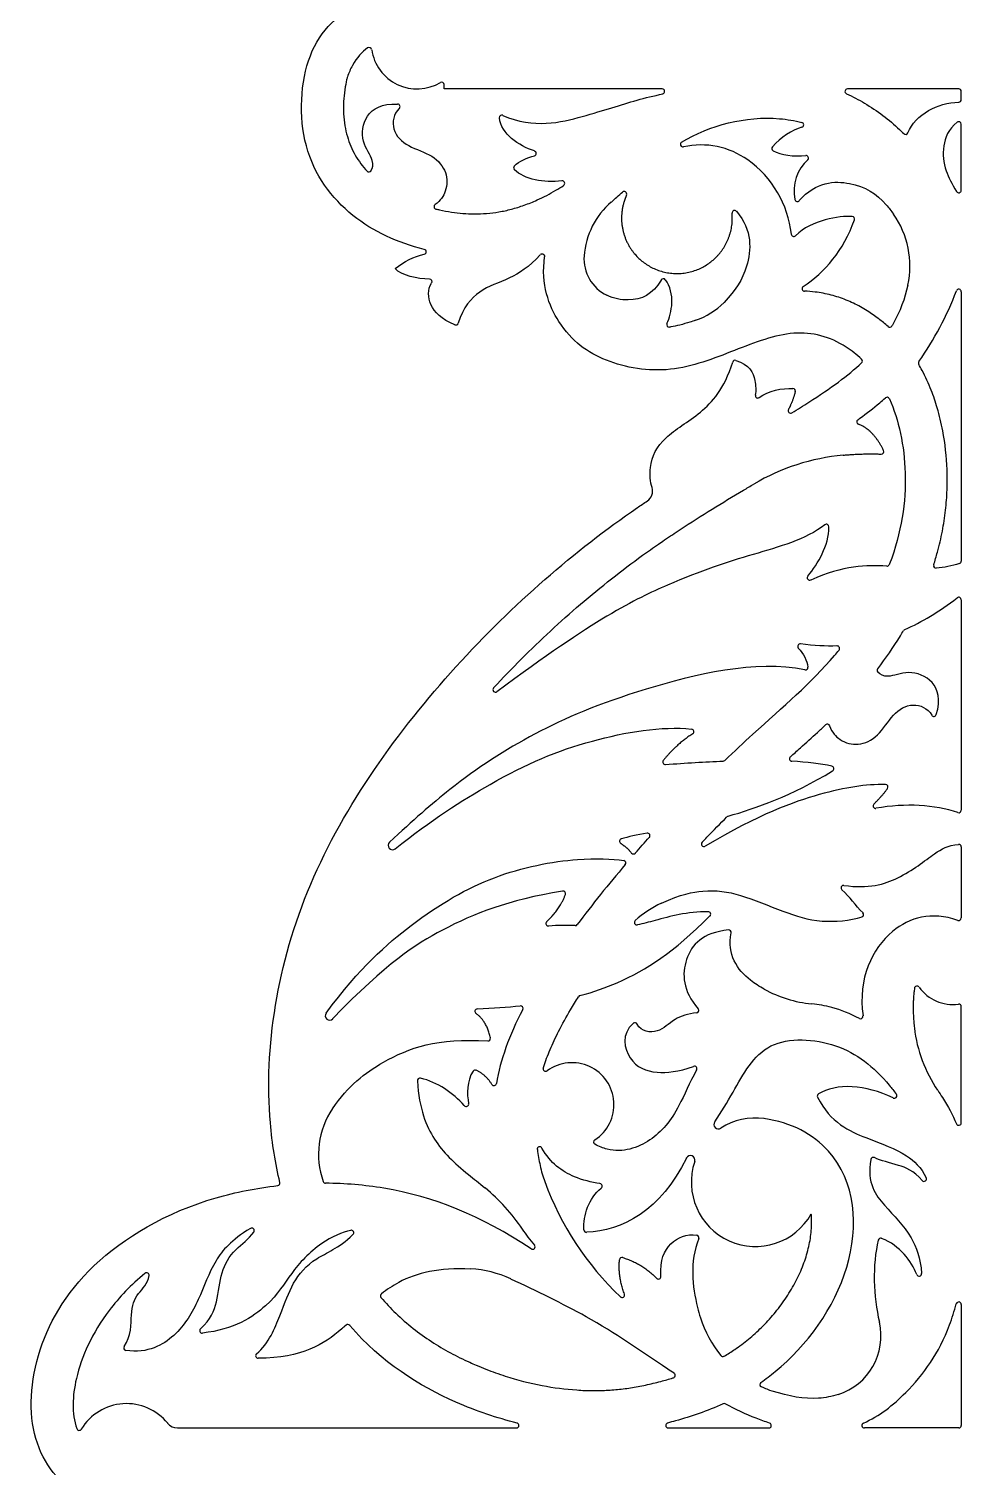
# Model space of a CAD drawing. Header units: millimetres. Extents: x -254 to 403, y -359 to 324.
# Drawn here: x -254.2 to -161.9, y -70.2 to 72.3 of the extents above; entities that cross this region are included whole.
import ezdxf

# ---------------------------------------------------------------- set-up
doc = ezdxf.new("R2010")
doc.units = ezdxf.units.MM
doc.header["$MEASUREMENT"] = 0
doc.layers.add('Layer 03', color=5, linetype='Continuous')

msp = doc.modelspace()

# ---------------------------------------------------------------- linework, layer by layer
at = {"layer": 'Layer 03'}
for p, q in [((-213.09, 66.31), (-213.09, 66.73)), ((-191.51, 66.31), (-213.09, 66.31)), ((-162.13, 66.31), (-173.15, 66.31)), ((-161.88, 65.24), (-161.88, 66.06)), ((-161.88, 56.27), (-161.88, 62.81)), ((-191.6, 47.39), (-191.61, 47.37)), ((-161.88, 46.22), (-161.88, 19.54)), ((-161.88, 15.72), (-161.88, -5.13)), ((-161.88, -8.76), (-161.88, -15.8)), ((-161.88, -36.09), (-161.88, -24.58)), ((-161.88, -54.08), (-161.88, -66.06)), ((-239.52, -66.31), (-205.94, -66.31)), ((-190.91, -66.31), (-180.94, -66.31)), ((-162.13, -66.31), (-171.47, -66.31))]:
    msp.add_line(p, q, dxfattribs=at)
for centre, radius, start, end in [((-220.54, 70.16), 0.249, 8.3157, 126.366), ((-215.79, 70.85), 4.54, 188.3157, 300.7776), ((-213.34, 66.73), 0.249, 360, 120.7776), ((-191.51, 66.06), 0.249, 282.033, 90), ((-173.15, 66.06), 0.249, 90, 245.4252), ((-162.13, 66.06), 0.249, 360, 90), ((-217.72, 64.55), 0.249, 313.3207, 86.9904), ((-162.13, 65.24), 0.249, 271.0291, 360), ((-207.39, 63.47), 0.249, 66.1355, 186.1262), ((-177.73, 62.75), 0.249, 285.7139, 76.1074), ((-162.13, 62.81), 0.249, 0, 127.4337), ((-167.4, 62.05), 0.249, 224.2976, 337.2867), ((-204.23, 59.92), 0.249, 284.2925, 71.5393), ((-189.45, 60.82), 0.249, 121.0574, 282.5631), ((-187.66, 52.79), 7.97, 54.4497, 102.5631), ((-180.4, 60.4), 0.249, 139.3413, 239.739), ((-205.98, 58.48), 0.249, 136.968, 226.9875), ((-189.09, 50.79), 10.44, 6.2164, 54.4497), ((-177.26, 59.46), 0.249, 310.7633, 94.4214), ((-220.56, 58.33), 0.249, 222.2781, 328.322), ((-201.41, 56.96), 0.249, 303.1064, 96.4519), ((-195.27, 55.91), 0.249, 337.7629, 132.7401), ((-187.66, 52.79), 7.97, 157.7629, 163.3854), ((-162.13, 56.27), 0.249, 212.0072, 360), ((-213.86, 54.65), 0.249, 123.6068, 256.6184), ((-191.55, 49.24), 7.7, 130.4165, 176.0554), ((-184.34, 54.02), 0.249, 40.3482, 185.186), ((-178.11, 55.4), 0.249, 190.7386, 319.0358), ((-172.69, 53.42), 0.249, 340.1475, 86.587), ((-176, 48.76), 9.03, 347.9582, 34.7363), ((-178.47, 51.95), 0.249, 186.2164, 314.7411), ((-215.13, 50.17), 0.249, 282.6126, 76.1298), ((-203.39, 49.71), 0.249, 351.9479, 137.5655), ((-195.21, 49.49), 4.04, 176.0554, 243.7033), ((-214.55, 47.23), 0.249, 325.4497, 89.7815), ((-191.39, 47.26), 0.249, 37.7094, 150.141), ((-177.4, 46.52), 0.249, 123.4995, 267.976), ((-193.27, 58.22), 33.13, 325.1681, 338.9313), ((-162.13, 46.22), 0.249, 0, 158.9313), ((-190.59, 50.33), 7.34, 289.0459, 315.2279), ((-211.94, 43.18), 0.249, 247.7804, 343.2386), ((-190.81, 42.96), 0.249, 153.8736, 278.5216), ((-168.96, 42.95), 0.249, 227.8968, 329.6619), ((-184.28, 39.18), 0.249, 73.4992, 162.6), ((-171.92, 39.36), 0.249, 312.7646, 46.7686), ((-165.88, 39.15), 0.249, 145.1681, 210.5197), ((-182.03, 35.94), 0.249, 171.4812, 305.3627), ((-178.56, 36.39), 0.249, 344.9625, 87.2819), ((-169.23, 35.52), 0.249, 24.2263, 131.4576), ((-178.78, 34.44), 0.249, 151.5702, 301.321), ((-171.98, 33.34), 0.249, 125.7974, 249.4025), ((-171.62, 8.84), 21.28, 95.2847, 120.5125), ((-169.79, 30.39), 0.249, 267.9943, 26.0802), ((-193.61, 26.47), 1.16, 303.8844, 17.4786), ((-175.24, 22.94), 0.249, 359.4488, 128.0172), ((-169.24, 19.29), 0.249, 266.3488, 338.9651), ((-164.37, 19.1), 0.249, 162.0398, 274.5044), ((-162.13, 19.54), 0.249, 288.7291, 0), ((-176.89, 17.9), 0.249, 140.3698, 293.7397), ((-162.13, 15.72), 0.249, 360, 127.4487), ((-167.38, 12.53), 0.249, 113.9814, 149.3445), ((-177.83, 11.09), 0.249, 82.6823, 221.5065), ((-174.18, 10.89), 0.249, 320.8878, 91.7469), ((-177.32, 9.01), 0.249, 258.0438, 5.6304), ((-169.97, 8.72), 0.249, 142.366, 221.6628), ((-208.02, 6.81), 0.249, 137.2693, 306.6162), ((-164.59, 4.41), 0.249, 209.1482, 342.8178), ((-188.61, 2.65), 0.249, 302.4503, 83.4778), ((-175.15, 3.14), 0.249, 18.4105, 133.0492), ((-178.65, -0.03), 0.249, 132.0104, 266.5792), ((-191.2, -0.36), 0.249, 141.0716, 274.4722), ((-185.48, -0.01), 0.249, 272.2219, 313.6091), ((-174.75, -1.02), 0.249, 301.4761, 77.9387), ((-169.39, -2.82), 0.249, 324.0904, 89.8762), ((-170.37, -4.7), 0.249, 132.6456, 280.0181), ((-162.13, -5.13), 0.249, 251.2449, 360), ((-184.92, -5.96), 0.249, 105.7736, 134.9618), ((-218.21, -8.62), 0.429, 133.2136, 308.7972), ((-195.48, -8.2), 0.249, 107.2186, 237.2487), ((-192.96, -7.65), 0.249, 317.7803, 99.9525), ((-187.37, -8.48), 0.249, 136.384, 300.5679), ((-162.13, -8.76), 0.249, 0, 94.7915), ((-194.35, -9.21), 0.249, 219.0333, 318.7174), ((-195.35, -10.36), 0.249, 319.4143, 82.4778), ((-173.54, -12.82), 0.249, 81.37, 228.4054), ((-201.33, -13.39), 0.249, 341.3126, 99.4087), ((-187.28, -23.64), 10.25, 114.7233, 132.3028), ((-186.95, -15.43), 0.249, 314.4708, 89.431), ((-171.79, -15.46), 0.249, 286.9113, 46.1579), ((-202.77, -16.35), 0.249, 134.4077, 274.5197), ((-200.11, -16.31), 0.249, 267.7607, 323.3724), ((-194.01, -16.24), 0.249, 132.3028, 281.76), ((-184.92, -17.23), 0.249, 348.9189, 95.6003), ((-162.13, -15.8), 0.249, 251.3514, 360), ((-166.27, -22.8), 0.249, 35.5784, 172.0799), ((-162.72, -20.26), 4.11, 215.5784, 277.7977), ((-199.58, -23.73), 0.249, 104.7961, 147.7895), ((-175.49, -12.11), 12.26, 241.1467, 264.4064), ((-224.45, -25.49), 0.429, 143.5458, 315.8865), ((-209.81, -25.06), 0.249, 92.7082, 235.1305), ((-205.54, -24.75), 0.249, 332.595, 95.8274), ((-188.13, -24.96), 0.249, 274.4844, 41.2023), ((-171.86, -25.53), 0.249, 242.9252, 8.0188), ((-162.13, -24.58), 0.249, 360, 97.7977), ((-194.2, -26.42), 0.249, 25.1989, 130.8936), ((-152.86, -25.1), 13.76, 186.6294, 214.3646), ((-208.77, -27.73), 0.249, 266.4402, 11.7323), ((-210.03, -31.12), 0.249, 64.7963, 146.3786), ((-203.05, -30.74), 0.249, 162.454, 306.2538), ((-200.44, -34.29), 4.16, 302.902, 126.2538), ((-188.31, -30.73), 0.249, 330.2424, 109.8681), ((-215.5, -31.92), 0.249, 77.0021, 183.6455), ((-208.17, -32.15), 0.249, 211.4746, 350.181), ((-210.92, -34.22), 0.249, 221.3984, 11.3228), ((-175.89, -33.44), 0.249, 121.7394, 206.7486), ((-168.51, -33.41), 0.249, 243.2477, 36.4584), ((-217.54, -39.19), 8.01, 145.7937, 199.7736), ((-182.26, -41.97), 6.36, 82.3818, 122.6646), ((-185.93, -36.24), 0.449, 145.4744, 302.6646), ((-162.13, -36.09), 0.249, 202.9739, 0), ((-203.63, -38.71), 0.249, 28.8602, 187.4653), ((-198.05, -37.99), 0.249, 122.902, 239.5995), ((-188.71, -39.79), 0.449, 341.3381, 154.2023), ((-170.6, -39.76), 0.249, 64.2341, 170.2783), ((-182.26, -41.97), 6.36, 161.3381, 330.3152), ((-229.62, -42.06), 0.249, 276.4038, 13.3467), ((-224.84, -41.82), 0.249, 199.7736, 269.4342), ((-221.33, -57.31), 19.22, 33.7831, 50.2911), ((-174.88, -31.53), 30.1, 200.1598, 226.3747), ((-197.7, -42.36), 0.249, 308.7609, 82.1767), ((-165.56, -41.64), 0.249, 220.3663, 27.2299), ((-232.16, -46.76), 0.249, 324.0204, 121.2642), ((-222.31, -46.98), 0.249, 313.7275, 100.6105), ((-199.01, -46.69), 0.249, 182.0783, 271.5088), ((-204.35, -48.37), 0.249, 236.3778, 40.3214), ((-188.12, -47.46), 0.249, 338.5037, 80.7321), ((-169.86, -47.76), 0.249, 68.0314, 166.287), ((-195.48, -49.67), 0.249, 73.4098, 174.0311), ((-242.58, -51.19), 0.249, 353.0731, 129.3122), ((-210.94, -60.88), 10.33, 64.5021, 87.3792), ((-166.06, -51.02), 0.249, 202.1441, 3.7193), ((-191.88, -51.31), 0.249, 224.1457, 4.0998), ((-219.17, -53.22), 0.249, 127.4844, 220.522), ((-195.48, -53.14), 0.249, 226.3747, 20.2321), ((-162.13, -54.08), 0.249, 0, 164.9921), ((-177.07, -52.07), 11.15, 197.3406, 219.3348), ((-237.07, -56.67), 0.249, 132.5866, 275.9713), ((-222.65, -56.31), 0.249, 40.7032, 131.6427), ((-175.9, -57.21), 6.07, 287.4146, 13.2421), ((-244.6, -58.39), 0.249, 144.4401, 262.3263), ((-231.53, -59.16), 0.249, 131.4127, 270.4578), ((-185.51, -58.99), 0.249, 219.3348, 300.2171), ((-190.46, -61.1), 0.249, 287.0872, 56.7345), ((-181.58, -62), 0.249, 124.8361, 245.5534), ((-177.07, -52.07), 11.15, 245.5534, 251.5569), ((-244.56, -69.14), 5.24, 38.9877, 148.8479), ((-185.38, -64.15), 0.249, 62.259, 114.5324), ((-249.25, -66.3), 0.249, 198.3749, 328.8479), ((-239.52, -65.06), 1.25, 218.9877, 270), ((-205.94, -66.06), 0.249, 270, 76.2894), ((-190.91, -66.06), 0.249, 104.2595, 270), ((-180.94, -66.06), 0.249, 270, 72.275), ((-171.47, -66.06), 0.249, 113.834, 270), ((-162.13, -66.06), 0.249, 270, 0)]:
    msp.add_arc(centre, radius, start, end, dxfattribs=at)
for points, knots in [([(-215.07, 50.41), (-217.7, 51.06), (-222.62, 53.29), (-227.7, 60.09), (-227.17, 70.49), (-222.16, 75.13), (-216.77, 76.22), (-214, 75.02)], [32194.314699, 32194.314699, 32194.314699, 32194.314699, 32207.260484, 32220.789355, 32234.318226, 32247.847098, 32258.317898, 32258.317898, 32258.317898, 32258.317898]), ([(-220.68, 70.36), (-221.22, 69.96), (-222, 69.17), (-222.6, 67.77), (-222.79, 67.12), (-222.97, 66.2), (-223.08, 65.04), (-223.08, 63.84), (-222.96, 62.68), (-222.72, 61.61), (-222.37, 60.63), (-221.92, 59.73), (-221.38, 58.9), (-220.96, 58.4), (-220.74, 58.16)], [1657.954709, 1657.954709, 1657.954709, 1657.954709, 1662.292228, 1664.236943, 1664.737151, 1665.843176, 1667.034865, 1668.253316, 1669.442341, 1670.540335, 1671.564004, 1672.566392, 1673.570807, 1674.538267, 1674.538267, 1674.538267, 1674.538267]), ([(-207.29, 63.69), (-204.2, 62.33), (-198.8, 63.66), (-194.77, 65.02), (-192.34, 65.63), (-191.45, 65.81)], [1608.729523, 1608.729523, 1608.729523, 1608.729523, 1615.10314, 1621.720622, 1625.12921, 1625.12921, 1625.12921, 1625.12921]), ([(-173.26, 65.83), (-172.64, 65.55), (-171.39, 64.9), (-169.62, 63.72), (-168.36, 62.65), (-167.72, 62.01), (-167.58, 61.88)], [405.11396, 405.11396, 405.11396, 405.11396, 407.156436, 409.354081, 411.524139, 412.096227, 412.096227, 412.096227, 412.096227]), ([(-220.35, 58.19), (-220.18, 58.47), (-220, 59.29), (-221.38, 60.96), (-221.11, 63.81), (-219.28, 64.88), (-217.71, 64.8)], [1675.00097, 1675.00097, 1675.00097, 1675.00097, 1676.881727, 1679.373662, 1681.865598, 1684.319935, 1684.319935, 1684.319935, 1684.319935]), ([(-217.55, 64.37), (-218.14, 63.82), (-218.37, 62.1), (-216.77, 60.54), (-214.13, 59.82), (-212.74, 58.03), (-212.8, 56.3), (-213.45, 55.22), (-214, 54.86)], [1565.577788, 1565.577788, 1565.577788, 1565.577788, 1567.793837, 1570.256371, 1572.718904, 1575.181438, 1577.643971, 1579.54992, 1579.54992, 1579.54992, 1579.54992]), ([(-189.58, 61.03), (-186.79, 62.71), (-182.46, 63.86), (-178.39, 63.17), (-177.67, 62.99)], [1338.344338, 1338.344338, 1338.344338, 1338.344338, 1351.591004, 1354.517453, 1354.517453, 1354.517453, 1354.517453]), ([(-162.28, 63.01), (-163.17, 62.33), (-163.84, 60.46), (-163.58, 58.42), (-162.82, 56.9), (-162.34, 56.14)], [159.28455, 159.28455, 159.28455, 159.28455, 161.978733, 165.042524, 167.406442, 167.406442, 167.406442, 167.406442]), ([(-177.93, 55.24), (-176.27, 57.15), (-172.41, 57.3), (-170.01, 55.76), (-168.82, 54.24), (-168.59, 53.9)], [1368.503003, 1368.503003, 1368.503003, 1368.503003, 1373.639572, 1379.097347, 1380.468477, 1380.468477, 1380.468477, 1380.468477]), ([(-213.92, 54.41), (-213.8, 54.38), (-213.29, 54.27), (-212.03, 54.03), (-210.46, 53.9), (-208.89, 53.96), (-207.66, 54.11), (-206.42, 54.38), (-205.15, 54.78), (-203.66, 55.38), (-202.37, 56.06), (-201.52, 56.58), (-201.27, 56.75)], [1580.130293, 1580.130293, 1580.130293, 1580.130293, 1580.486912, 1581.722664, 1583.981056, 1585.21028, 1586.450151, 1587.712868, 1589.045675, 1590.446065, 1592.54342, 1593.445033, 1593.445033, 1593.445033, 1593.445033]), ([(-184.15, 54.19), (-182.55, 52.31), (-182.77, 48.67), (-184.2, 46.36), (-185.38, 45.16)], [885.945215, 885.945215, 885.945215, 885.945215, 892.024311, 897.099435, 897.099435, 897.099435, 897.099435]), ([(-203.58, 49.88), (-204.69, 48.66), (-206.89, 47.28), (-209.6, 46.58), (-211.23, 44.67), (-211.7, 43.1)], [32168.087598, 32168.087598, 32168.087598, 32168.087598, 32171.626935, 32175.786594, 32179.732101, 32179.732101, 32179.732101, 32179.732101]), ([(-171.75, 39.54), (-172.24, 40), (-174.32, 41.61), (-178.35, 42.73), (-184.28, 40.44), (-190.63, 37.93), (-197.37, 39.06), (-201.71, 42.21), (-203.54, 46.92), (-203.15, 49.68)], [32108.533074, 32108.533074, 32108.533074, 32108.533074, 32111.718049, 32121.330936, 32130.943824, 32140.556711, 32150.169599, 32159.782486, 32167.452222, 32167.452222, 32167.452222, 32167.452222]), ([(-212.04, 42.95), (-213.42, 43.51), (-214.61, 44.72), (-214.78, 46.44), (-214.34, 47.08)], [32180.148616, 32180.148616, 32180.148616, 32180.148616, 32183.347673, 32186.095572, 32186.095572, 32186.095572, 32186.095572]), ([(-191.61, 47.37), (-192.43, 45.95), (-194.05, 45.17), (-196.28, 45.52), (-196.99, 45.87)], [908.968877, 908.968877, 908.968877, 908.968877, 913.975619, 916.397249, 916.397249, 916.397249, 916.397249]), ([(-169.13, 42.77), (-169.43, 43.04), (-170.09, 43.59), (-171.02, 44.23), (-172.09, 44.87), (-173.27, 45.43), (-174.77, 45.93), (-176.16, 46.19), (-177.05, 46.26), (-177.41, 46.28)], [1394.900419, 1394.900419, 1394.900419, 1394.900419, 1396.112238, 1397.508037, 1398.291252, 1399.862996, 1401.445578, 1403.040705, 1404.119147, 1404.119147, 1404.119147, 1404.119147]), ([(-167.18, 46.88), (-167.46, 45.55), (-167.97, 44.18), (-168.71, 42.89), (-168.75, 42.83)], [1387.866539, 1387.866539, 1387.866539, 1387.866539, 1394.106319, 1394.456385, 1394.456385, 1394.456385, 1394.456385]), ([(-188.19, 43.4), (-188.38, 43.33), (-188.9, 43.16), (-189.72, 42.92), (-190.39, 42.78), (-190.74, 42.72), (-190.78, 42.72)], [900.465034, 900.465034, 900.465034, 900.465034, 901.063929, 902.100066, 903.033784, 903.149245, 903.149245, 903.149245, 903.149245]), ([(-192.51, 26.82), (-192.68, 27.37), (-192.88, 29.32), (-191.5, 31.89), (-187.71, 33.99), (-185.37, 36.54), (-184.51, 39.26)], [32072.632371, 32072.632371, 32072.632371, 32072.632371, 32075.24286, 32079.441646, 32083.640432, 32087.726846, 32087.726846, 32087.726846, 32087.726846]), ([(-184.21, 39.42), (-182.86, 39.03), (-182.25, 37.68), (-182.21, 36.43), (-182.28, 35.98)], [32088.115621, 32088.115621, 32088.115621, 32088.115621, 32090.856301, 32092.639903, 32092.639903, 32092.639903, 32092.639903]), ([(-178.65, 34.23), (-178.07, 34.59), (-175.22, 36.36), (-173.1, 37.93), (-171.75, 39.17)], [32099.805278, 32099.805278, 32099.805278, 32099.805278, 32101.431709, 32108.122904, 32108.122904, 32108.122904, 32108.122904]), ([(-164.61, 19.17), (-164.48, 19.59), (-164.15, 20.69), (-163.73, 22.49), (-163.41, 24.55), (-163.26, 26.59), (-163.26, 29.23), (-163.56, 31.95), (-164.18, 34.57), (-164.86, 36.57), (-165.51, 38), (-165.98, 38.83), (-166.09, 39.03)], [707.417048, 707.417048, 707.417048, 707.417048, 708.726872, 710.879237, 712.975181, 715.020586, 717.020456, 720.915481, 723.251432, 725.109345, 727.290589, 727.976077, 727.976077, 727.976077, 727.976077]), ([(-172.13, 33.54), (-172.06, 33.59), (-171.32, 34.12), (-170.4, 34.84), (-169.58, 35.54), (-169.4, 35.7)], [1662.050051, 1662.050051, 1662.050051, 1662.050051, 1662.299805, 1664.80149, 1665.551575, 1665.551575, 1665.551575, 1665.551575]), ([(-169, 35.62), (-168.07, 33.54), (-166.93, 28.24), (-167.8, 22.36), (-169, 19.22), (-169.01, 19.2)], [1666.01946, 1666.01946, 1666.01946, 1666.01946, 1675.082307, 1684.695195, 1684.766809, 1684.766809, 1684.766809, 1684.766809]), ([(-208.2, 6.98), (-206.4, 8.93), (-202.65, 12.7), (-197.63, 16.98), (-193.98, 19.75), (-192.21, 21), (-190.96, 21.85), (-189.21, 23.03), (-186.6, 24.68), (-184.16, 26.15), (-182.77, 26.97), (-182.42, 27.17)], [1737.86598, 1737.86598, 1737.86598, 1737.86598, 1745.85209, 1753.864141, 1757.726678, 1759.651274, 1760.384375, 1762.279154, 1766.020726, 1769.668855, 1770.875369, 1770.875369, 1770.875369, 1770.875369]), ([(-229.38, -42), (-229.82, -40.12), (-231.31, -30.99), (-228.35, -11.98), (-212.28, 10.15), (-199.85, 20.84), (-193.3, 25.29), (-192.97, 25.51)], [32026.08772, 32026.08772, 32026.08772, 32026.08772, 32029.830354, 32043.359224, 32056.888094, 32070.416964, 32071.137415, 32071.137415, 32071.137415, 32071.137415]), ([(-175.39, 23.14), (-177.26, 21.68), (-182.88, 20.15), (-189.89, 17.89), (-198.16, 13.83), (-207.87, 6.61)], [1698.688752, 1698.688752, 1698.688752, 1698.688752, 1711.196975, 1724.585639, 1737.127065, 1737.127065, 1737.127065, 1737.127065]), ([(-170.16, 8.87), (-169.36, 9.92), (-168.49, 11.17), (-167.7, 12.48), (-167.59, 12.66)], [1412.797226, 1412.797226, 1412.797226, 1412.797226, 1416.776013, 1417.392108, 1417.392108, 1417.392108, 1417.392108]), ([(-185.31, -0.2), (-184.37, 0.7), (-180.33, 4.46), (-176.59, 7.6), (-174.13, 10.55), (-173.99, 10.73)], [1520.431147, 1520.431147, 1520.431147, 1520.431147, 1523.309134, 1532.922022, 1533.5262, 1533.5262, 1533.5262, 1533.5262]), ([(-177.37, 8.77), (-182.22, 9.8), (-194.69, 6.76), (-204.35, 2.62), (-211.65, -2.13), (-216.17, -6.11), (-218.51, -8.31)], [1540.689585, 1540.689585, 1540.689585, 1540.689585, 1553.474619, 1566.531234, 1579.587849, 1588.331738, 1588.331738, 1588.331738, 1588.331738]), ([(-164.35, 4.34), (-163.89, 5.83), (-164.48, 7.87), (-167.18, 8.83), (-169.16, 7.89), (-169.92, 8.29), (-170.15, 8.55)], [1403.021065, 1403.021065, 1403.021065, 1403.021065, 1405.475403, 1407.967338, 1410.459274, 1412.451229, 1412.451229, 1412.451229, 1412.451229]), ([(-174.92, 3.22), (-174.7, 2.57), (-173.81, 1.66), (-172.13, 1.17), (-170.05, 2.09), (-168.71, 4.46), (-166.81, 5.64), (-165.2, 4.99), (-164.81, 4.29)], [1388.417789, 1388.417789, 1388.417789, 1388.417789, 1390.371637, 1392.83417, 1395.296704, 1397.759238, 1400.221772, 1402.437821, 1402.437821, 1402.437821, 1402.437821]), ([(-217.95, -8.95), (-214.43, -6.13), (-207.14, -1.46), (-199.17, 1.93), (-191.51, 3.23), (-188.59, 2.9)], [1476.331462, 1476.331462, 1476.331462, 1476.331462, 1485.90371, 1498.656088, 1510.439891, 1510.439891, 1510.439891, 1510.439891]), ([(-178.81, 0.15), (-178.48, 0.45), (-177.58, 1.26), (-176.41, 2.31), (-175.59, 3.07), (-175.32, 3.32)], [1383.183078, 1383.183078, 1383.183078, 1383.183078, 1384.536969, 1386.812893, 1387.917584, 1387.917584, 1387.917584, 1387.917584]), ([(-169.38, -2.57), (-171.37, -2.57), (-175.21, -3.11), (-181.86, -5.51), (-187.25, -8.69)], [1457.759005, 1457.759005, 1457.759005, 1457.759005, 1467.757758, 1477.63621, 1477.63621, 1477.63621, 1477.63621]), ([(-187.55, -8.31), (-187.39, -8.14), (-186.58, -7.29), (-185.76, -6.45), (-185.09, -5.79)], [1478.352598, 1478.352598, 1478.352598, 1478.352598, 1479.052617, 1481.887797, 1481.887797, 1481.887797, 1481.887797]), ([(-173.51, -12.57), (-171.07, -12.94), (-167.67, -11.93), (-164.73, -9.48), (-163.22, -8.6), (-162.15, -8.51)], [2548.914655, 2548.914655, 2548.914655, 2548.914655, 2553.510198, 2558.762633, 2562.392291, 2562.392291, 2562.392291, 2562.392291]), ([(-224.8, -25.23), (-221.45, -20.69), (-215.61, -15.62), (-208.31, -11.35), (-200.33, -9.78), (-196.47, -9.96), (-195.31, -10.11)], [1027.089936, 1027.089936, 1027.089936, 1027.089936, 1035.471766, 1045.538748, 1055.605731, 1062.775823, 1062.775823, 1062.775823, 1062.775823]), ([(-201.37, -13.14), (-206.86, -14.05), (-212.88, -16.44), (-218.71, -20.18), (-224.15, -25.78)], [996.435215, 996.435215, 996.435215, 996.435215, 1012.208555, 1025.79524, 1025.79524, 1025.79524, 1025.79524]), ([(-191.56, -14.33), (-189.63, -13.44), (-186.94, -12.93), (-183.96, -13.32), (-179.38, -15.25), (-176.05, -16.34), (-172.9, -16.06), (-171.71, -15.7)], [2522.256928, 2522.256928, 2522.256928, 2522.256928, 2525.807468, 2530.610852, 2535.414236, 2540.217621, 2544.510195, 2544.510195, 2544.510195, 2544.510195]), ([(-199.65, -23.49), (-198.25, -23.12), (-193.87, -21.51), (-190.47, -19.24), (-186.77, -15.6)], [2686.027947, 2686.027947, 2686.027947, 2686.027947, 2690.861249, 2704.11523, 2704.11523, 2704.11523, 2704.11523]), ([(-186.95, -15.18), (-189.02, -15.16), (-191.5, -15.87), (-193.39, -16.37), (-193.96, -16.49)], [2510.780714, 2510.780714, 2510.780714, 2510.780714, 2516.135353, 2518.448265, 2518.448265, 2518.448265, 2518.448265]), ([(-162.21, -16.04), (-164.87, -15.14), (-169.5, -16.42), (-172.14, -21.74), (-171.61, -25.5)], [2570.351922, 2570.351922, 2570.351922, 2570.351922, 2578.933436, 2589.185301, 2589.185301, 2589.185301, 2589.185301]), ([(-184.95, -16.99), (-187.49, -17.24), (-189.66, -19.61), (-189.48, -23.03), (-187.94, -24.79)], [2607.870663, 2607.870663, 2607.870663, 2607.870663, 2613.634887, 2619.228272, 2619.228272, 2619.228272, 2619.228272]), ([(-181.4, -22.84), (-181.86, -22.59), (-183.75, -21.43), (-185.1, -19.42), (-184.68, -17.28)], [2600.443976, 2600.443976, 2600.443976, 2600.443976, 2602.147352, 2607.405178, 2607.405178, 2607.405178, 2607.405178]), ([(-203.28, -30.67), (-203.27, -30.62), (-203.16, -30.29), (-202.95, -29.68), (-202.48, -28.51), (-201.72, -26.89), (-200.75, -25.15), (-200.06, -24.03), (-199.8, -23.6)], [2677.908159, 2677.908159, 2677.908159, 2677.908159, 2678.056769, 2678.936407, 2679.864157, 2681.861571, 2684.318189, 2685.840353, 2685.840353, 2685.840353, 2685.840353]), ([(-205.32, -24.87), (-205.98, -26.15), (-207.1, -28.64), (-207.72, -31.02), (-207.92, -32.19)], [1228.058397, 1228.058397, 1228.058397, 1228.058397, 1231.496278, 1234.8512, 1234.8512, 1234.8512, 1234.8512]), ([(-188.11, -25.21), (-188.91, -25.27), (-190.6, -25.84), (-191.63, -27.25), (-193.6, -27.1), (-193.97, -26.31)], [2619.781183, 2619.781183, 2619.781183, 2619.781183, 2622.0353, 2624.79227, 2627.264665, 2627.264665, 2627.264665, 2627.264665]), ([(-171.97, -25.75), (-172.87, -25.29), (-174.43, -24.67), (-176.02, -24.37), (-176.68, -24.31)], [2589.731125, 2589.731125, 2589.731125, 2589.731125, 2593.092822, 2595.447866, 2595.447866, 2595.447866, 2595.447866]), ([(-194.36, -26.23), (-195.62, -27.32), (-194.87, -30.29), (-192.34, -31.29), (-189.9, -31.04), (-188.39, -30.5)], [2627.725845, 2627.725845, 2627.725845, 2627.725845, 2631.720475, 2635.990154, 2639.720881, 2639.720881, 2639.720881, 2639.720881]), ([(-224.16, -34.69), (-222.63, -32.43), (-218.66, -29.38), (-213.78, -27.67), (-208.78, -27.98)], [1291.722252, 1291.722252, 1291.722252, 1291.722252, 1299.659519, 1310.516513, 1310.516513, 1310.516513, 1310.516513]), ([(-186.3, -35.99), (-185.66, -35.05), (-184.08, -32.42), (-181.5, -27.44), (-173.88, -27.9), (-170.32, -30.68), (-168.54, -32.95), (-168.31, -33.26)], [2019.424925, 2019.424925, 2019.424925, 2019.424925, 2024.559016, 2033.277028, 2041.995041, 2050.713053, 2052.01907, 2052.01907, 2052.01907, 2052.01907]), ([(-188.09, -30.85), (-188.81, -32.11), (-190, -35.11), (-192.45, -38.08), (-195.76, -39.22), (-197.77, -38.44), (-198.17, -38.21)], [2640.330114, 2640.330114, 2640.330114, 2640.330114, 2645.756918, 2653.576546, 2661.396174, 2663.415511, 2663.415511, 2663.415511, 2663.415511]), ([(-215.75, -31.93), (-215.57, -34.75), (-214.21, -38.1), (-211.77, -40.37), (-209.62, -42.06), (-209.06, -42.53)], [1247.776065, 1247.776065, 1247.776065, 1247.776065, 1253.563188, 1259.568517, 1261.642311, 1261.642311, 1261.642311, 1261.642311]), ([(-176.11, -33.56), (-174.83, -36.09), (-170.97, -37.8), (-167.57, -38.88), (-165.88, -40.49), (-165.34, -41.53)], [2061.333947, 2061.333947, 2061.333947, 2061.333947, 2066.769466, 2072.344655, 2076.000973, 2076.000973, 2076.000973, 2076.000973]), ([(-164.21, -32.87), (-164.05, -33.11), (-163.31, -34.22), (-162.73, -35.31), (-162.36, -36.19)], [493.550009, 493.550009, 493.550009, 493.550009, 494.511714, 498.020745, 498.020745, 498.020745, 498.020745]), ([(-181.73, -61.8), (-181.25, -61.46), (-177.61, -58.72), (-171.68, -50.76), (-172.51, -39.46), (-178.72, -36.03), (-181.42, -35.67)], [2129.033867, 2129.033867, 2129.033867, 2129.033867, 2131.051967, 2144.580838, 2158.109709, 2165.51817, 2165.51817, 2165.51817, 2165.51817]), ([(-203.87, -38.74), (-203.8, -39.27), (-203.67, -40.08), (-203.4, -41.13), (-203.23, -41.65), (-203.14, -41.91)], [1495.323318, 1495.323318, 1495.323318, 1495.323318, 1496.929002, 1497.774572, 1498.592896, 1498.592896, 1498.592896, 1498.592896]), ([(-197.67, -42.11), (-198.53, -41.99), (-200.72, -41.42), (-202.58, -40.09), (-203.41, -38.59)], [1487.032018, 1487.032018, 1487.032018, 1487.032018, 1490.006782, 1494.631272, 1494.631272, 1494.631272, 1494.631272]), ([(-170.84, -39.72), (-171.25, -42.07), (-169.47, -44.45), (-166.89, -46.87), (-165.91, -49.49), (-165.81, -51)], [2083.429573, 2083.429573, 2083.429573, 2083.429573, 2088.40639, 2093.617383, 2097.412268, 2097.412268, 2097.412268, 2097.412268]), ([(-165.75, -41.8), (-166.6, -40.81), (-168.31, -40.19), (-169.86, -39.84), (-170.49, -39.54)], [2076.729052, 2076.729052, 2076.729052, 2076.729052, 2079.523042, 2082.966868, 2082.966868, 2082.966868, 2082.966868]), ([(-244.32, -74.37), (-245.85, -74.44), (-249.54, -73.46), (-254.31, -68.46), (-254.12, -59.12), (-248.96, -49.95), (-239.13, -44.02), (-231.7, -42.55), (-229.59, -42.31)], [31964.496068, 31964.496068, 31964.496068, 31964.496068, 31973.011173, 31985.028652, 31997.04613, 32009.063609, 32021.081088, 32025.664727, 32025.664727, 32025.664727, 32025.664727]), ([(-204.49, -48.58), (-209.46, -45.27), (-215.96, -42.67), (-222.92, -42.09), (-224.85, -42.07)], [1269.238553, 1269.238553, 1269.238553, 1269.238553, 1279.783925, 1283.84343, 1283.84343, 1283.84343, 1283.84343]), ([(-185.38, -59.2), (-185.02, -58.99), (-184.19, -58.47), (-182.93, -57.53), (-181.63, -56.35), (-180.4, -55.02), (-179.3, -53.56), (-178.35, -52.01), (-177.59, -50.4), (-177.05, -48.78), (-176.74, -47.18), (-176.68, -45.95), (-176.72, -45.28), (-176.74, -45.12)], [1542.543628, 1542.543628, 1542.543628, 1542.543628, 1543.803784, 1545.495104, 1547.258719, 1549.08944, 1550.940725, 1552.775136, 1554.561115, 1556.277608, 1557.924533, 1559.461719, 1559.955604, 1559.955604, 1559.955604, 1559.955604]), ([(-232.29, -46.55), (-234.22, -47.72), (-236.01, -49.78), (-237.34, -53.65), (-239.41, -57.25), (-242.42, -58.94), (-244.63, -58.64)], [2326.930755, 2326.930755, 2326.930755, 2326.930755, 2331.44893, 2336.530538, 2341.612146, 2346.388587, 2346.388587, 2346.388587, 2346.388587]), ([(-237.23, -56.48), (-236.22, -55.55), (-235.48, -53.69), (-235.27, -50.8), (-234.11, -48.78), (-232.47, -47.61), (-231.96, -46.91)], [2314.221998, 2314.221998, 2314.221998, 2314.221998, 2317.073306, 2320.415778, 2323.758249, 2326.244649, 2326.244649, 2326.244649, 2326.244649]), ([(-222.36, -46.74), (-223.17, -46.89), (-225.72, -48.08), (-228.43, -51.04), (-229.99, -53.93), (-233.91, -56.59), (-237.04, -56.91)], [2295.414484, 2295.414484, 2295.414484, 2295.414484, 2299.164454, 2304.098126, 2309.031797, 2313.596364, 2313.596364, 2313.596364, 2313.596364]), ([(-231.69, -58.98), (-230.47, -57.9), (-229.13, -54.69), (-228.21, -51.94), (-226.12, -49.42), (-223.57, -48.53), (-222.14, -47.16)], [2279.044978, 2279.044978, 2279.044978, 2279.044978, 2282.687382, 2286.845158, 2291.002935, 2294.773586, 2294.773586, 2294.773586, 2294.773586]), ([(-191.63, -51.29), (-191.75, -49.66), (-190.83, -47.76), (-189.07, -47.06), (-188.08, -47.22)], [1521.975948, 1521.975948, 1521.975948, 1521.975948, 1525.417668, 1529.004929, 1529.004929, 1529.004929, 1529.004929]), ([(-187.89, -47.56), (-188.8, -49.87), (-188.47, -52.71), (-187.82, -55.06), (-187.72, -55.4)], [1529.450985, 1529.450985, 1529.450985, 1529.450985, 1536.669961, 1537.892499, 1537.892499, 1537.892499, 1537.892499]), ([(-242.74, -51), (-244.11, -52.12), (-247.38, -55.57), (-249.87, -61.13), (-250, -64.84), (-249.49, -66.38)], [2355.788961, 2355.788961, 2355.788961, 2355.788961, 2360.282122, 2368.101751, 2374.444132, 2374.444132, 2374.444132, 2374.444132]), ([(-244.8, -58.25), (-244.07, -57.23), (-244.2, -54.66), (-243.67, -53.13), (-242.43, -52.02), (-242.33, -51.22)], [2346.902963, 2346.902963, 2346.902963, 2346.902963, 2349.64433, 2352.681706, 2355.194506, 2355.194506, 2355.194506, 2355.194506]), ([(-210.46, -50.57), (-213.62, -50.42), (-216.57, -51.12), (-218.78, -52.61), (-219.32, -53.03)], [740.436579, 740.436579, 740.436579, 740.436579, 747.941135, 750.55007, 750.55007, 750.55007, 750.55007]), ([(-190.32, -60.89), (-190.54, -60.75), (-193.5, -58.79), (-198.09, -55.53), (-203.94, -52.78), (-206.49, -51.56)], [721.644999, 721.644999, 721.644999, 721.644999, 722.242727, 730.062354, 736.297481, 736.297481, 736.297481, 736.297481]), ([(-219.36, -53.38), (-218.89, -53.93), (-217.88, -55.01), (-216.21, -56.47), (-214.39, -57.77), (-212.51, -58.88), (-211.01, -59.62), (-209.82, -60.14), (-208.66, -60.62), (-206.51, -61.39), (-203.51, -62.16), (-200.58, -62.54), (-198.39, -62.63), (-196.86, -62.58), (-195.37, -62.45), (-193.88, -62.22), (-192.64, -61.95), (-191.49, -61.66), (-190.82, -61.47), (-190.41, -61.34), (-190.39, -61.34)], [750.956023, 750.956023, 750.956023, 750.956023, 753.112655, 755.413501, 757.643349, 759.83009, 761.978049, 762.68705, 763.733681, 765.763816, 769.56506, 773.028236, 774.645845, 776.166553, 777.654655, 779.150857, 780.685222, 781.474039, 782.723116, 782.782354, 782.782354, 782.782354, 782.782354]), ([(-171.57, -65.83), (-170, -65.14), (-166.68, -62.53), (-163.7, -58.35), (-162.57, -54.74), (-162.37, -54.02)], [397.041613, 397.041613, 397.041613, 397.041613, 402.523764, 410.343391, 412.227243, 412.227243, 412.227243, 412.227243]), ([(-222.82, -56.13), (-222.96, -56.25), (-224.87, -57.93), (-227.11, -59.38), (-231.53, -59.41)], [2439.699071, 2439.699071, 2439.699071, 2439.699071, 2440.412857, 2449.173862, 2449.173862, 2449.173862, 2449.173862]), ([(-205.88, -65.82), (-207.84, -65.34), (-213.46, -63.47), (-219.3, -59.83), (-222.46, -56.15)], [2420.649315, 2420.649315, 2420.649315, 2420.649315, 2427.391834, 2439.302273, 2439.302273, 2439.302273, 2439.302273]), ([(-174.08, -63.01), (-174.7, -63.2), (-176.72, -63.58), (-178.96, -63.2), (-180.6, -62.65)], [2120.735873, 2120.735873, 2120.735873, 2120.735873, 2122.851405, 2127.333896, 2127.333896, 2127.333896, 2127.333896]), ([(-185.48, -63.93), (-187.05, -64.64), (-188.9, -65.27), (-190.71, -65.75), (-190.97, -65.82)], [364.499431, 364.499431, 364.499431, 364.499431, 370.849693, 371.929972, 371.929972, 371.929972, 371.929972]), ([(-180.87, -65.82), (-181.31, -65.68), (-182.78, -65.16), (-184.25, -64.47), (-185.26, -63.93)], [360.446583, 360.446583, 360.446583, 360.446583, 361.60639, 364.271345, 364.271345, 364.271345, 364.271345])]:
    msp.add_open_spline(points, degree=3, knots=knots, dxfattribs=at)
for points, degree in [([(-167.17, 61.95), (-166.39, 63.82), (-164.22, 64.95), (-162.13, 64.99)], 3), ([(-204.15, 60.16), (-205.72, 60.68), (-207.46, 61.85), (-207.63, 63.44)], 3), ([(-177.67, 62.51), (-178.67, 62.23), (-179.73, 61.56), (-180.59, 60.56)], 3), ([(-180.52, 60.19), (-179.74, 59.73), (-178.46, 59.61), (-177.27, 59.7)], 3), ([(-206.17, 58.65), (-205.68, 59.18), (-204.88, 59.5), (-204.16, 59.68)], 3), ([(-177.09, 59.27), (-178.13, 58.37), (-178.65, 56.86), (-178.36, 55.35)], 3), ([(-201.43, 57.2), (-203.24, 57), (-205.12, 57.33), (-206.15, 58.3)], 3), ([(-196.54, 55.1), (-196.17, 55.43), (-195.8, 55.76), (-195.44, 56.09)], 3), ([(-172.68, 53.67), (-173.95, 53.74), (-176.71, 53.34), (-178.29, 51.77)], 3), ([(-177.54, 46.73), (-175.4, 48.14), (-173.54, 50.32), (-172.46, 53.33)], 3), ([(-217.97, 48.51), (-217.1, 49.22), (-216.09, 49.7), (-215.07, 49.93)], 3), ([(-214.55, 47.47), (-215.74, 47.48), (-217.32, 47.83), (-217.97, 48.51)], 3), ([(-191.04, 43.07), (-190.54, 44.09), (-190.17, 46.1), (-191.19, 47.41)], 3), ([(-181.89, 35.74), (-180.96, 36.4), (-179.64, 36.7), (-178.55, 36.64)], 3), ([(-178.32, 36.33), (-178.59, 35.32), (-179, 34.56)], 2), ([(-169.57, 30.5), (-170.57, 32.54), (-172.07, 33.1)], 2), ([(-173.58, 30.03), (-171.69, 30.21), (-169.8, 30.14)], 2), ([(-177.08, 18.06), (-176.04, 19.32), (-175.01, 21.06), (-174.99, 22.94)], 3), ([(-169.26, 19.04), (-171.26, 19.17), (-173.53, 19.11), (-176.79, 17.67)], 3), ([(-162.05, 19.31), (-162.82, 19.05), (-163.58, 18.91), (-164.35, 18.85)], 3), ([(-167.48, 12.76), (-165.78, 13.51), (-164.09, 14.53), (-162.28, 15.91)], 3), ([(-178.02, 10.93), (-177.5, 10.35), (-177.14, 9.71), (-177.07, 9.04)], 3), ([(-174.19, 11.14), (-175.26, 11.1), (-176.44, 11.16), (-177.8, 11.34)], 3), ([(-188.48, 2.44), (-190.08, 1.42), (-191.4, -0.2)], 2), ([(-191.18, -0.61), (-189.15, -0.45), (-187.24, -0.33), (-185.47, -0.26)], 3), ([(-184.98, -5.72), (-182.25, -4.95), (-178.66, -3.7), (-174.62, -1.23)], 3), ([(-174.7, -0.77), (-175.82, -0.53), (-177.14, -0.37), (-178.66, -0.28)], 3), ([(-170.54, -4.52), (-169.83, -3.86), (-169.18, -2.97)], 2), ([(-162.21, -5.37), (-164.55, -4.58), (-167.37, -4.42), (-170.33, -4.94)], 3), ([(-195.61, -8.41), (-195.01, -8.8), (-194.55, -9.37)], 2), ([(-193, -7.41), (-194, -7.58), (-194.91, -7.77), (-195.55, -7.96)], 3), ([(-194.17, -9.38), (-193.71, -8.85), (-193.24, -8.33), (-192.78, -7.82)], 3), ([(-195.16, -10.52), (-196.82, -12.46), (-198.43, -14.46), (-199.91, -16.46)], 3), ([(-202.95, -16.17), (-201.55, -14.8), (-201.09, -13.47)], 2), ([(-171.61, -15.29), (-172.36, -14.57), (-172.92, -13.71), (-173.71, -13.01)], 3), ([(-200.12, -16.56), (-200.94, -16.53), (-201.81, -16.53), (-202.75, -16.6)], 3), ([(-166.51, -22.76), (-166.77, -24.57), (-166.52, -26.69)], 2), ([(-208.52, -27.68), (-208.87, -26.02), (-209.95, -25.26)], 2), ([(-209.82, -24.81), (-208.23, -24.74), (-206.83, -24.63), (-205.57, -24.5)], 3), ([(-210.24, -30.98), (-210.87, -31.93), (-210.86, -33.26), (-210.68, -34.17)], 3), ([(-208.38, -32.28), (-208.95, -31.35), (-209.92, -30.89)], 2), ([(-211.11, -34.39), (-212.22, -33.12), (-213.78, -32.06), (-215.44, -31.67)], 3), ([(-168.63, -33.63), (-171.35, -32.26), (-174.29, -32.16), (-176.02, -33.23)], 3), ([(-189.11, -39.6), (-191.6, -44.74), (-195.51, -46.84), (-199, -46.93)], 3), ([(-199.26, -46.69), (-199.31, -45.25), (-198.8, -43.56), (-197.55, -42.55)], 3), ([(-205.36, -46.63), (-205.01, -47.15), (-204.61, -47.68), (-204.16, -48.21)], 3), ([(-170.1, -47.7), (-170.7, -50.16), (-170.59, -53.28), (-169.99, -55.82)], 3), ([(-166.29, -51.11), (-166.84, -49.77), (-167.91, -48.28), (-169.77, -47.53)], 3), ([(-195.24, -53.06), (-195.9, -51.28), (-195.73, -49.65)], 2), ([(-195.41, -49.44), (-193.49, -50.01), (-192.06, -51.48)], 2)]:
    msp.add_open_spline(points, degree=degree, dxfattribs=at)
msp.add_rational_spline([(-195.3, 55.07), (-196.19, 52.09), (-194.08, 49.8), (-190.37, 45.76), (-186.34, 49.47), (-184.34, 51.3), (-184.58, 54)], [0.866768069074, 0.80956197259, 1, 0.707106781187, 1, 0.830023364342, 0.857334032137], degree=2, knots=[865.064938, 865.064938, 865.064938, 870.967281, 870.967281, 880.045069, 880.045069, 885.313241, 885.313241, 885.313241], dxfattribs=at)

doc.saveas('drawing.dxf')
